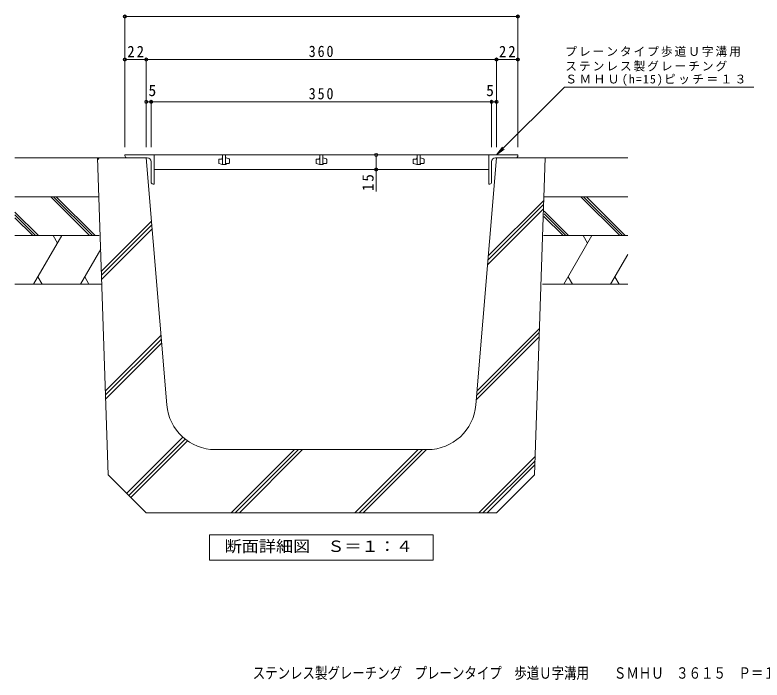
# Model space of a CAD drawing. Units: millimetres on the paper, enlarged 10 times, with parts at other scales. Extents: x -1537 to 1871, y -1362 to 1259.
# Drawn here: x -1537 to 383, y -1362 to 348 of the extents above; entities that cross this region are included whole.
import ezdxf
from ezdxf.enums import TextEntityAlignment as Align

# ---------------------------------------------------------------- set-up
doc = ezdxf.new("R2010")
doc.units = ezdxf.units.MM
doc.header["$LTSCALE"] = 10
doc.header["$PDMODE"] = 32
doc.header["$PDSIZE"] = 8
for name, color, linetype, lineweight in [('A-0', 6, 'Continuous', 9), ('A-2', 3, 'Continuous', 9), ('A-5', 7, 'Continuous', 9), ('A-6', 6, 'Continuous', 9)]:
    doc.layers.add(name, color=color, linetype=linetype, lineweight=lineweight)
doc.layers.add('F-5_F-5ﾚｲﾔ', color=2, linetype='Continuous')
doc.styles.add('ＭＳ ゴシック', font='')
doc.styles.get('ＭＳ ゴシック').set_extended_font_data('MS Gothic')

msp = doc.modelspace()

# ---------------------------------------------------------------- linework, layer by layer
at = {"layer": 'A-0', "color": 7}
for p, q in [((-1254.68, 346.94), (-1254.68, 8.01)), ((-244.68, 346.94), (-244.68, 8.01)), ((-244.68, 343.94), (-1254.68, 343.94)), ((-1199.68, 233.25), (-1254.68, 233.25)), ((-1199.68, 236.25), (-1199.68, 8.01)), ((-299.68, 233.25), (-1199.68, 233.25)), ((-299.68, 236.25), (-299.68, 8.01)), ((-244.68, 233.25), (-299.68, 233.25)), ((-1187.18, 124.5), (-1199.68, 124.5)), ((-1187.18, 127.5), (-1187.18, 8.01)), ((-312.18, 124.5), (-1187.18, 124.5)), ((-312.18, 127.5), (-312.18, 8.01)), ((-299.68, 124.5), (-312.18, 124.5)), ((-608.97, -11.99), (-608.97, -49.49)), ((-608.97, -49.49), (-608.97, -106.27))]:
    msp.add_line(p, q, dxfattribs=at)
at = {"layer": 'A-0'}
for p, q in [((-1324.68, -19.49), (-1297.52, -834.15)), ((-1324.68, -19.49), (-1199.68, -19.49)), ((-1324.55, -23.44), (-1320.6, -19.49)), ((-1146.73, -654.88), (-1199.68, -19.49)), ((-352.63, -654.88), (-299.68, -19.49)), ((-174.68, -19.49), (-299.68, -19.49)), ((-174.68, -19.49), (-201.83, -834.15)), ((-320.65, -271.12), (-178.32, -128.8)), ((-322.57, -294.27), (-179.05, -150.74)), ((-321.61, -282.69), (-178.69, -139.77)), ((-1314.96, -310.85), (-1186.13, -182.02)), ((-1314.62, -321.11), (-1185.32, -191.81)), ((-1314.28, -331.38), (-1184.5, -201.6)), ((-349.57, -618.25), (-189.29, -457.97)), ((-1304.7, -618.78), (-1161.66, -475.74)), ((-351.5, -641.39), (-190.02, -479.91)), ((-350.54, -629.82), (-189.66, -468.94)), ((-1304.36, -629.05), (-1160.84, -485.53)), ((-1304.02, -639.31), (-1160.02, -495.32)), ((-1249.7, -881.98), (-1105.44, -737.72)), ((-1244.39, -887.28), (-1099.67, -742.56)), ((-1239.09, -892.58), (-1093.59, -747.08)), ((-1022.16, -769.49), (-477.19, -769.49)), ((-981.52, -931.99), (-819.02, -769.49)), ((-970.91, -931.99), (-808.41, -769.49)), ((-960.3, -931.99), (-797.8, -769.49)), ((-663.32, -931.99), (-500.82, -769.49)), ((-652.71, -931.99), (-490.21, -769.49)), ((-642.11, -931.99), (-479.61, -769.49)), ((-345.12, -931.99), (-200.27, -787.14)), ((-334.51, -931.99), (-200.63, -798.11)), ((-323.91, -931.99), (-201, -809.08)), ((-1199.68, -931.99), (-1297.52, -834.15)), ((-299.68, -931.99), (-201.83, -834.15)), ((-1199.68, -931.99), (-299.68, -931.99))]:
    msp.add_line(p, q, dxfattribs=at)
for centre, start, end in [((-1022.16, -644.49), 184.76364, 270), ((-477.19, -644.49), 270, 355.23637)]:
    msp.add_arc(centre, 125, start, end, dxfattribs=at)
at = {"layer": 'A-0', "color": 7}
for p in [(-1254.68, 343.94), (-244.68, 343.94), (-1254.68, 233.25), (-1199.68, 233.25), (-299.68, 233.25), (-244.68, 233.25), (-1199.68, 124.5), (-1187.18, 124.5), (-312.18, 124.5), (-299.68, 124.5), (-608.97, -11.99), (-608.97, -49.49)]:
    msp.add_point(p, dxfattribs=at)
at = {"layer": 'A-2'}
for p, q in [((-1254.68, -14.49), (-1254.68, -11.99)), ((-1179.68, -11.99), (-1254.68, -11.99)), ((-319.68, -11.99), (-1179.68, -11.99)), ((-1179.68, -11.99), (-1179.68, -86.99)), ((-1003.43, -11.99), (-1003.43, -36.99)), ((-995.93, -11.99), (-995.93, -36.99)), ((-753.43, -11.99), (-753.43, -36.99)), ((-745.93, -11.99), (-745.93, -36.99)), ((-503.43, -11.99), (-503.43, -36.99)), ((-495.93, -11.99), (-495.93, -36.99)), ((-319.68, -11.99), (-244.68, -11.99)), ((-319.68, -11.99), (-319.68, -86.99)), ((-244.68, -14.49), (-244.68, -11.99)), ((-1249.68, -19.49), (-1197.18, -19.49)), ((-1187.18, -81.99), (-1187.18, -29.49)), ((-1013.43, -32.99), (-1013.43, -23.87)), ((-1012.6, -34.17), (-1004.68, -36.99)), ((-1012.18, -22.62), (-1005.93, -22.62)), ((-1004.68, -21.37), (-1004.68, -20.75)), ((-995.93, -36.99), (-1004.68, -36.99)), ((-994.68, -19.5), (-995.93, -19.5)), ((-986.76, -22.32), (-994.68, -19.5)), ((-994.68, -35.75), (-994.68, -35.12)), ((-993.43, -33.87), (-987.18, -33.87)), ((-985.93, -23.5), (-985.93, -32.62)), ((-763.43, -32.99), (-763.43, -23.87)), ((-762.6, -34.17), (-754.68, -36.99)), ((-762.18, -22.62), (-755.93, -22.62)), ((-754.68, -21.37), (-754.68, -20.75)), ((-745.93, -36.99), (-754.68, -36.99)), ((-744.68, -19.5), (-745.93, -19.5)), ((-736.76, -22.32), (-744.68, -19.5)), ((-744.68, -35.75), (-744.68, -35.12)), ((-743.43, -33.87), (-737.18, -33.87)), ((-735.93, -23.5), (-735.93, -32.62)), ((-513.43, -32.99), (-513.43, -23.87)), ((-512.6, -34.17), (-504.68, -36.99)), ((-512.18, -22.62), (-505.93, -22.62)), ((-504.68, -21.37), (-504.68, -20.75)), ((-495.93, -36.99), (-504.68, -36.99)), ((-494.68, -19.5), (-495.93, -19.5)), ((-486.76, -22.32), (-494.68, -19.5)), ((-494.68, -35.75), (-494.68, -35.12)), ((-493.43, -33.87), (-487.18, -33.87)), ((-485.93, -23.5), (-485.93, -32.62)), ((-312.18, -81.99), (-312.18, -29.49)), ((-249.68, -19.49), (-302.18, -19.49)), ((-1179.68, -49.49), (-319.68, -49.49)), ((-1182.18, -86.99), (-1179.68, -86.99)), ((-317.18, -86.99), (-319.68, -86.99))]:
    msp.add_line(p, q, dxfattribs=at)
for centre, radius, start, end in [((-1249.68, -14.49), 5, 180, 270), ((-249.68, -14.49), 5, 270, 0), ((-1197.18, -29.49), 10, 0, 90), ((-1012.18, -23.87), 1.25, 90, 180), ((-1012.18, -32.99), 1.25, 180, 250.34616), ((-1005.93, -21.37), 1.25, 270, 0), ((-1003.43, -20.75), 1.25, 90, 180), ((-995.93, -35.75), 1.25, 270, 0), ((-993.43, -35.12), 1.25, 90, 180), ((-987.18, -32.62), 1.25, 270, 0), ((-987.18, -23.5), 1.25, 0, 70.34616), ((-762.18, -23.87), 1.25, 90, 180), ((-762.18, -32.99), 1.25, 180, 250.34616), ((-755.93, -21.37), 1.25, 270, 0), ((-753.43, -20.75), 1.25, 90, 180), ((-745.93, -35.75), 1.25, 270, 0), ((-743.43, -35.12), 1.25, 90, 180), ((-737.18, -32.62), 1.25, 270, 0), ((-737.18, -23.5), 1.25, 0, 70.34616), ((-512.18, -23.87), 1.25, 90, 180), ((-512.18, -32.99), 1.25, 180, 250.34616), ((-505.93, -21.37), 1.25, 270, 0), ((-503.43, -20.75), 1.25, 90, 180), ((-495.93, -35.75), 1.25, 270, 0), ((-493.43, -35.12), 1.25, 90, 180), ((-487.18, -32.62), 1.25, 270, 0), ((-487.18, -23.5), 1.25, 0, 70.34616), ((-302.18, -29.49), 10, 90, 180), ((-1182.18, -81.99), 5, 180, 270), ((-317.18, -81.99), 5, 270, 0)]:
    msp.add_arc(centre, radius, start, end, dxfattribs=at)
at = {"layer": 'A-5'}
for q in [(-284.46, 7.84), (-279.84, 3.22)]:
    msp.add_line((-299.68, -11.99), q, dxfattribs=at)
msp.add_lwpolyline([(-299.68, -11.99), (-125.21, 162.47), (361.67, 162.47)], dxfattribs=at)
msp.add_lwpolyline([(-1037.18, -1054.01), (-1037.18, -989.01), (-462.18, -989.01), (-462.18, -1054.01)], close=True, dxfattribs=at)
at = {"layer": 'A-6'}
for p, q in [((-1324.68, -19.49), (-1537.18, -19.49)), ((37.82, -19.49), (-174.68, -19.49)), ((-1322.59, -119.49), (-1537.18, -119.49)), ((-1345.21, -219.49), (-1445.21, -119.49)), ((-1338.14, -219.49), (-1438.14, -119.49)), ((-1331.07, -219.49), (-1431.07, -119.49)), ((37.82, -119.49), (-176.68, -119.49)), ((17.29, -219.49), (-82.71, -119.49)), ((24.36, -219.49), (-75.64, -119.49)), ((31.43, -219.49), (-68.57, -119.49)), ((-1477.01, -219.49), (-1537.18, -159.33)), ((-1484.09, -219.49), (-1537.18, -166.4)), ((-128.66, -219.49), (-177.7, -170.46)), ((-121.59, -219.49), (-177.56, -163.52)), ((-114.51, -219.49), (-177.42, -156.59)), ((-1491.16, -219.49), (-1537.18, -173.47)), ((-1320.51, -219.49), (-1537.18, -219.49)), ((-1416.96, -219.49), (-1489.13, -344.49)), ((-1439.03, -219.49), (-1427.99, -238.61)), ((37.82, -219.49), (-178.68, -219.49)), ((-54.46, -219.49), (-126.63, -344.49)), ((-76.53, -219.49), (-65.49, -238.61)), ((-1316.85, -254.28), (-1368.94, -344.49)), ((37.82, -267.83), (-6.44, -344.49)), ((-1467.06, -344.49), (-1478.09, -325.38)), ((-1346.87, -344.49), (-1357.9, -325.38)), ((-104.56, -344.49), (-115.59, -325.38)), ((15.63, -344.49), (4.6, -325.38)), ((-1313.84, -344.49), (-1537.18, -344.49)), ((-181.18, -344.49), (37.82, -344.49))]:
    msp.add_line(p, q, dxfattribs=at)

# ---------------------------------------------------------------- texts
at = {"layer": 'A-0', "color": 2, "style": 'ＭＳ ゴシック'}
for p in [(-1194.09, 130.5), (-326.26, 130.5)]:
    msp.add_text('5', height=29.33, dxfattribs=at).set_placement(p, align=Align.BOTTOM_LEFT)
at = {"layer": 'A-0', "color": 2, "char_height": 29.33, "attachment_point": 7, "style": 'ＭＳ ゴシック'}
for s, insert in [('\\T1.27;\\W0.95;22', (-1248.43, 239.25)), ('\\T1.27;\\W0.9;360', (-782.18, 239.25)), ('\\T1.27;\\W0.95;22', (-293.43, 239.25)), ('\\T1.27;\\W0.9;350', (-782.18, 130.5))]:
    msp.add_mtext(s, dxfattribs=dict(at, insert=insert))
at = {"layer": 'A-0', "color": 2, "insert": (-614.97, -104.55), "char_height": 29.33, "attachment_point": 7, "rotation": 90, "style": 'ＭＳ ゴシック'}
msp.add_mtext('\\T1.27;\\W0.95;15', dxfattribs=at)
at = {"layer": 'A-5', "color": 2, "style": 'ＭＳ ゴシック', "width": 1.1}
msp.add_text('断面詳細図\u3000Ｓ＝１：４', height=29.33, dxfattribs=at).set_placement((-998.41, -1041.51), align=Align.BOTTOM_LEFT)
at = {"layer": 'A-5', "char_height": 21.99, "attachment_point": 7, "style": 'ＭＳ ゴシック'}
for s, insert in [('\\T1.17;プレーンタイプ歩道Ｕ字溝用', (-122.8, 240.1)), ('\\T1.17;ステンレス製グレーチング', (-122.8, 202.63)), ('\\T1.21;ＳＭＨＵ(h=15)ピッチ＝１３', (-122.8, 165.99))]:
    msp.add_mtext(s, dxfattribs=dict(at, insert=insert))
at = {"layer": 'F-5_F-5ﾚｲﾔ', "style": 'ＭＳ ゴシック', "width": 0.8}
msp.add_text('ステンレス製グレーチング\u3000プレーンタイプ\u3000歩道Ｕ字溝用\u3000\u3000ＳＭＨＵ\u3000３６１５\u3000Ｐ＝１３', height=29.33, dxfattribs=at).set_placement((-926.19, -1367.38), align=Align.BOTTOM_LEFT)

doc.saveas('drawing.dxf')
